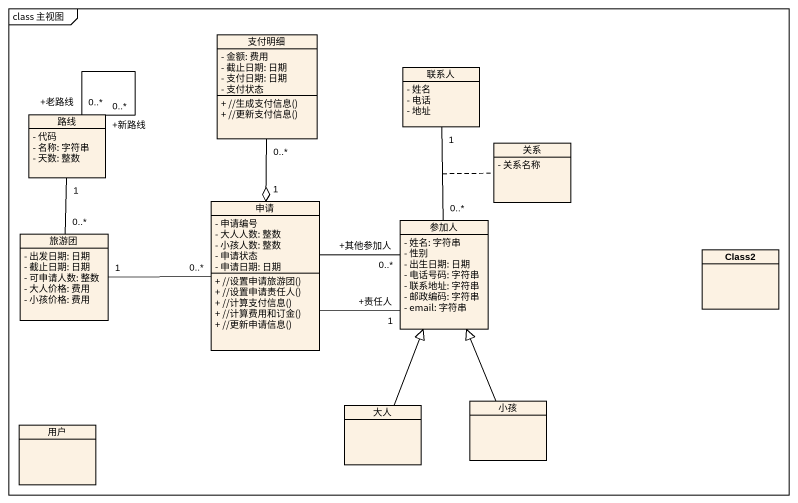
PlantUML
@startuml
mainframe class 主视图
hide circle
hide empty members
skinparam classAttributeIconSize 0
class 支付明细 {
  - 金额: 费用
  - 截止日期: 日期
  - 支付日期: 日期
  - 支付状态
  + //生成支付信息()
  + //更新支付信息()
}
class 联系人 {
  - 姓名
  - 电话
  - 地址
}
class 路线 {
  - 代码
  - 名称: 字符串
  - 天数: 整数
}
class 关系 {
  - 关系名称
}
class 申请 {
  - 申请编号
  - 大人人数: 整数
  - 小孩人数: 整数
  - 申请状态
  - 申请日期: 日期
  + //设置申请旅游团()
  + //设置申请责任人()
  + //计算支付信息()
  + //计算费用和订金()
  + //更新申请信息()
}
class 参加人 {
  - 姓名: 字符串
  - 性别
  - 出生日期: 日期
  - 电话号码: 字符串
  - 联系地址: 字符串
  - 邮政编码: 字符串
  - email: 字符串
}
class 旅游团 {
  - 出发日期: 日期
  - 截止日期: 日期
  - 可申请人数: 整数
  - 大人价格: 费用
  - 小孩价格: 费用
}
class Class2
class 用户
class 大人
class 小孩
支付明细 "0..*" --o "1" 申请
联系人 "1" -- "0..*" 参加人
(联系人, 参加人) .. 关系
路线 "+新路线\n0..*" -- "+老路线\n0..*" 路线
路线 "1" -- "0..*" 旅游团
申请 -right- "+其他参加人\n0..*" 参加人
申请 "0..*" -left- "1" 旅游团
参加人 "+责任人\n1" -left- 申请
大人 -up-|> 参加人
小孩 -up-|> 参加人
@enduml
